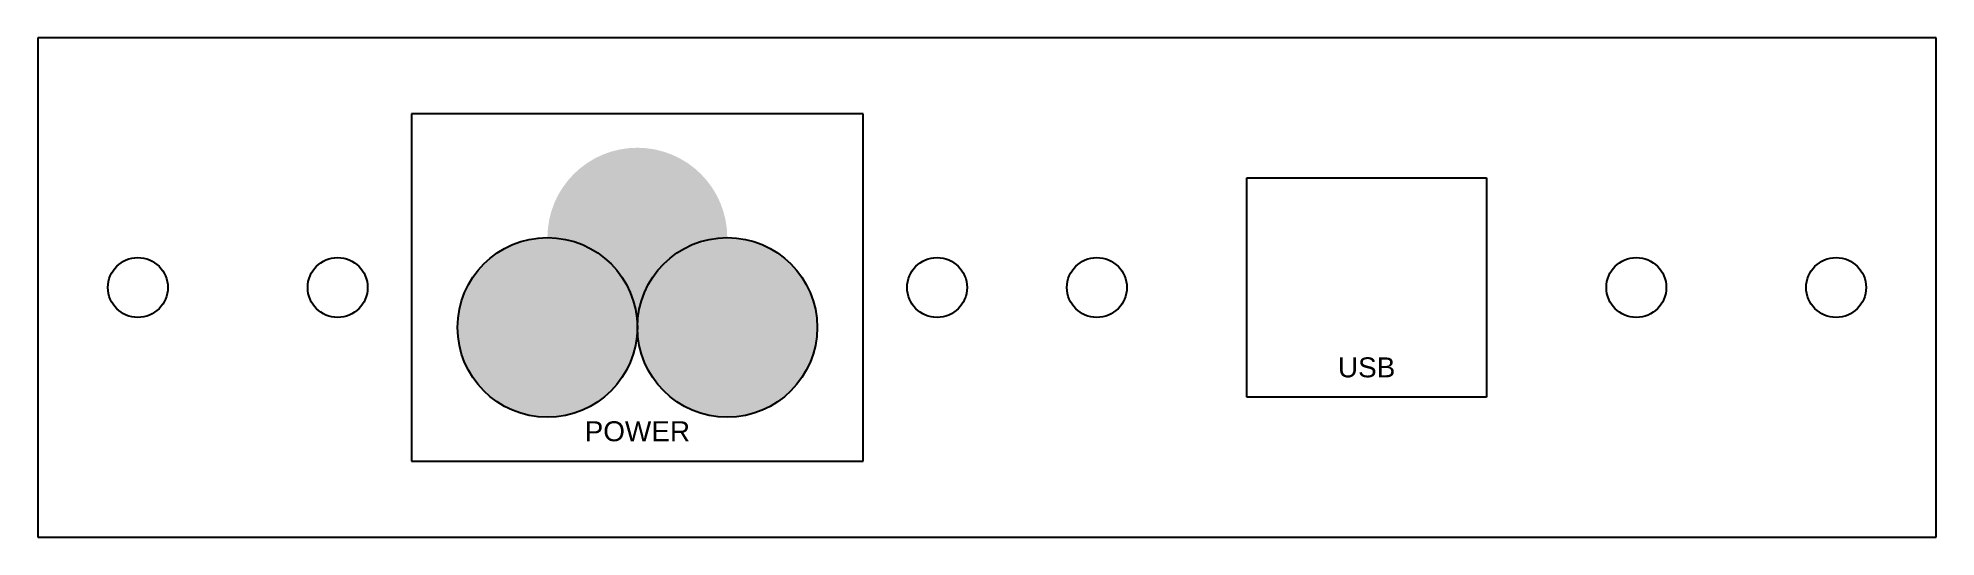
# Model space of a CAD drawing. Header units: millimetres. Extents: x 0 to 95, y 0 to 25.
import ezdxf

# ---------------------------------------------------------------- set-up
doc = ezdxf.new("R2010")
doc.units = ezdxf.units.MM
doc.layers.get('0').update_dxf_attribs({"color": 18, "lineweight": 25, "true_color": 0x000000})
doc.styles.add('textstyle15', font='')
doc.styles.add('textstyle16', font='')
doc.styles.get('textstyle15').set_extended_font_data('Arial')
doc.styles.get('textstyle16').set_extended_font_data('Arial')

msp = doc.modelspace()

# ---------------------------------------------------------------- hatches: boundary and pattern name
h = msp.add_hatch(color=256)
edge = h.paths.add_edge_path(flags=0)
edge.add_arc((30, 15), 4.5, 0, 360)
h = msp.add_hatch(color=256)
edge = h.paths.add_edge_path(flags=0)
edge.add_arc((25.5, 10.5), 4.5, 0, 360)
h = msp.add_hatch(color=256)
edge = h.paths.add_edge_path(flags=0)
edge.add_arc((34.5, 10.5), 4.5, 0, 360)

# ---------------------------------------------------------------- linework, layer by layer
for p, q in [((0, 25), (0, 25)), ((0, 25), (0, 25)), ((0, 25), (0, 25)), ((0, 25), (0, 25)), ((95, 25), (0, 25)), ((0, 25), (0, 0)), ((95, 0), (95, 25)), ((41.3, 21.2), (18.7, 21.2)), ((18.7, 21.2), (18.7, 3.8)), ((41.3, 3.8), (41.3, 21.2)), ((60.5, 7), (60.5, 18)), ((60.5, 18), (72.5, 18)), ((72.5, 18), (72.5, 7)), ((72.5, 7), (60.5, 7)), ((18.7, 3.8), (41.3, 3.8)), ((0, 0), (95, 0))]:
    msp.add_line(p, q)
for centre, radius in [((25.5, 10.5), 4.5), ((34.5, 10.5), 4.5), ((5, 12.5), 1.5), ((15, 12.5), 1.5), ((45, 12.5), 1.5), ((53, 12.5), 1.5), ((80, 12.5), 1.5), ((90, 12.5), 1.5)]:
    msp.add_circle(centre, radius)

# ---------------------------------------------------------------- texts
at = {"char_height": 1, "attachment_point": 2}
for s, insert, style in [('USB', (66.5, 9), 'textstyle16'), ('POWER', (30, 5.8), 'textstyle15')]:
    msp.add_mtext(s, dxfattribs=dict(at, insert=insert, style=style))

doc.saveas('drawing.dxf')
